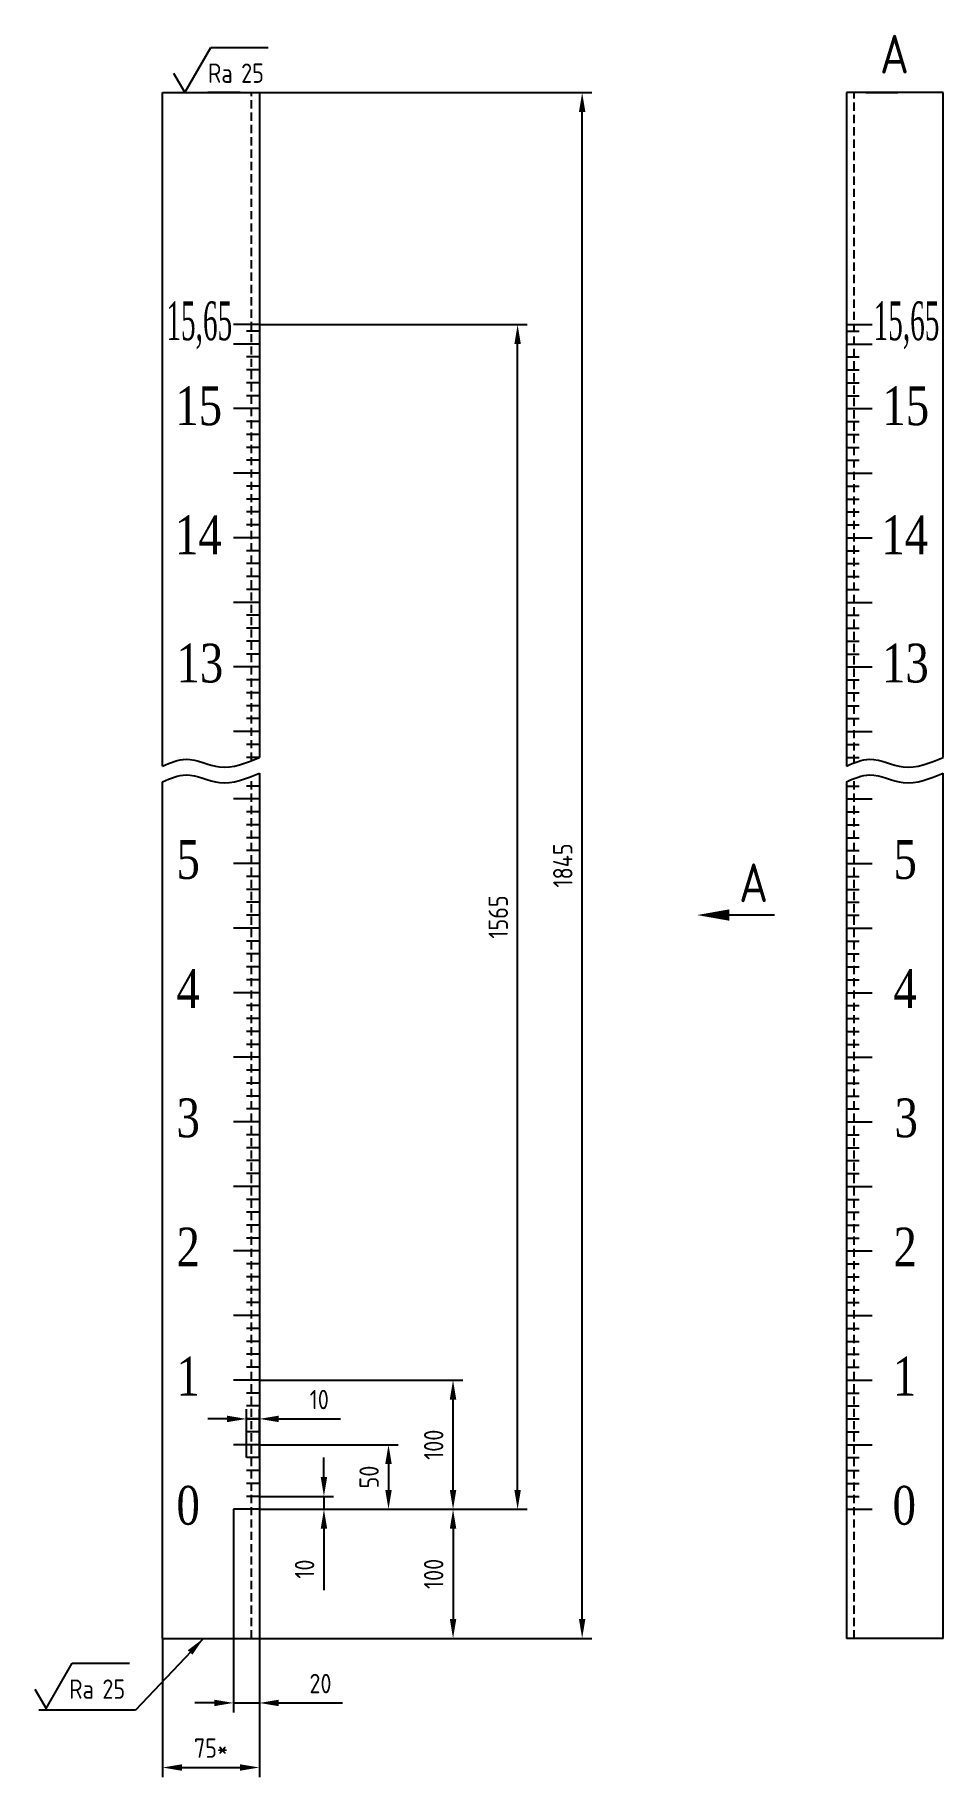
# Model space of a CAD drawing. Header units: millimetres. Extents: x -8 to 2744, y -378 to 1086.
# Drawn here: x 2040 to 2744, y -378 to 970 of the extents above.
import ezdxf

# ---------------------------------------------------------------- set-up
doc = ezdxf.new("R2010")
doc.units = ezdxf.units.MM
doc.linetypes.add('HIDDEN', pattern=[9.525, 6.35, -3.175])
for name, color, linetype in [('Bord', 1, 'Continuous'), ('Con', 6, 'Continuous'), ('Cont', 6, 'Continuous'), ('Dim', 7, 'Continuous'), ('Hide', 2, 'HIDDEN'), ('Text', 3, 'Continuous'), ('Textb', 6, 'Continuous')]:
    doc.layers.add(name, color=color, linetype=linetype)
doc.styles.add('DIM', font='times.ttf', dxfattribs={"width": 0.8})
doc.styles.add('Style1', font='romans.shx', dxfattribs={"width": 0.8})
doc.dimstyles.new('LIN5', dxfattribs={"dimscale": 5, "dimtxt": 3, "dimasz": 3, "dimexe": 1.5, "dimexo": 0, "dimgap": 1.5, "dimtad": 1, "dimdec": 0, "dimzin": 13, "dimdsep": 46, "dimtxsty": 'Style1', "dimcen": 0, "dimclrt": 3, "dimadec": 0, "dimazin": 0, "dimtfac": 1, "dimtdec": 0, "dimtmove": 0, "dimatfit": 0, "dimfxl": 1, "dimtolj": 1, "dimtzin": 13, "dimarcsym": 0})

# ---------------------------------------------------------------- blocks, each defined once
blk = doc.blocks.new('*D24')
at = {"layer": 'Dim', "color": 0, "lineweight": -2, "transparency": 16777216}
for p, q in [((2194.1, -171.1), (2194.1, -328.5)), ((2214.1, -171.1), (2214.1, -328.5)), ((2179.1, -321), (2164.1, -321)), ((2194.1, -321), (2214.1, -321)), ((2229.1, -321), (2278.6, -321))]:
    blk.add_line(p, q, dxfattribs=at)
at = {"layer": 'Dim', "color": 0, "transparency": 16777216}
for points in [[(2179.1, -318.5), (2179.1, -323.5), (2194.1, -321)], [(2229.1, -318.5), (2229.1, -323.5), (2214.1, -321)]]:
    blk.add_solid(points, dxfattribs=at)
at = {"layer": 'Dim', "color": 3, "transparency": 16777216, "insert": (2261.4, -306), "char_height": 15, "attachment_point": 5, "style": 'Style1'}
blk.add_mtext('\\A1;20', dxfattribs=at)
blk = doc.blocks.new('A$C010D0100')
at = {"layer": 'Text'}
blk.add_line((20.2, 35), (64.6, 35), dxfattribs=at)
blk.add_lwpolyline([(-8.7, 15), (0, 0), (20.2, 35)], dxfattribs=at)
at = {"layer": 'Text', "style": 'Style1', "width": 0.8}
blk.add_text('Ra', height=15, dxfattribs=at).set_placement((17.9, 7.5))
blk.add_attdef('25', (43.6, 7.5), '', height=15, dxfattribs=at)
blk = doc.blocks.new('*D25')
at = {"layer": 'Dim', "color": 0, "lineweight": -2, "transparency": 16777216}
for p, q in [((2139.1, -271), (2139.1, -378.5)), ((2214.1, -271), (2214.1, -378.5)), ((2154.1, -371), (2199.1, -371))]:
    blk.add_line(p, q, dxfattribs=at)
at = {"layer": 'Dim', "color": 0, "transparency": 16777216}
for points in [[(2154.1, -368.5), (2154.1, -373.5), (2139.1, -371)], [(2199.1, -368.5), (2199.1, -373.5), (2214.1, -371)]]:
    blk.add_solid(points, dxfattribs=at)
at = {"layer": 'Dim', "color": 3, "transparency": 16777216, "insert": (2176.6, -356), "char_height": 15, "attachment_point": 5, "style": 'Style1'}
blk.add_mtext('\\A1;75*', dxfattribs=at)
blk = doc.blocks.new('*D26')
at = {"layer": 'Dim', "color": 0, "lineweight": -2, "transparency": 16777216}
for p, q in [((2214.1, -171.1), (2371.6, -171.1)), ((2364.1, -186.1), (2364.1, -256)), ((2214.1, -271), (2371.6, -271))]:
    blk.add_line(p, q, dxfattribs=at)
at = {"layer": 'Dim', "color": 0, "transparency": 16777216}
for points in [[(2361.6, -186.1), (2366.6, -186.1), (2364.1, -171.1)], [(2361.6, -256), (2366.6, -256), (2364.1, -271)]]:
    blk.add_solid(points, dxfattribs=at)
at = {"layer": 'Dim', "color": 3, "transparency": 16777216, "insert": (2349.1, -221.1), "char_height": 15, "attachment_point": 5, "rotation": 90, "style": 'Style1'}
blk.add_mtext('\\A1;100', dxfattribs=at)
blk = doc.blocks.new('*D27')
at = {"layer": 'Dim', "color": 0, "lineweight": -2, "transparency": 16777216}
for p, q in [((2264.1, -146.1), (2264.1, -131.1)), ((2214.1, -161.1), (2271.6, -161.1)), ((2264.1, -161.1), (2264.1, -171.1)), ((2214.1, -171.1), (2271.6, -171.1)), ((2264.1, -186.1), (2264.1, -233.8))]:
    blk.add_line(p, q, dxfattribs=at)
at = {"layer": 'Dim', "color": 0, "transparency": 16777216}
for points in [[(2261.6, -146.1), (2266.6, -146.1), (2264.1, -161.1)], [(2261.6, -186.1), (2266.6, -186.1), (2264.1, -171.1)]]:
    blk.add_solid(points, dxfattribs=at)
at = {"layer": 'Dim', "color": 3, "transparency": 16777216, "insert": (2249.1, -217.4), "char_height": 15, "attachment_point": 5, "rotation": 90, "style": 'Style1'}
blk.add_mtext('\\A1;10', dxfattribs=at)
blk = doc.blocks.new('*D28')
at = {"layer": 'Dim', "color": 0, "lineweight": -2, "transparency": 16777216}
for p, q in [((2214.1, -121.1), (2321.6, -121.1)), ((2314.1, -136.1), (2314.1, -156.1)), ((2264.1, -171.1), (2321.6, -171.1))]:
    blk.add_line(p, q, dxfattribs=at)
at = {"layer": 'Dim', "color": 0, "transparency": 16777216}
for points in [[(2311.6, -136.1), (2316.6, -136.1), (2314.1, -121.1)], [(2311.6, -156.1), (2316.6, -156.1), (2314.1, -171.1)]]:
    blk.add_solid(points, dxfattribs=at)
at = {"layer": 'Dim', "color": 3, "transparency": 16777216, "insert": (2299.1, -146.1), "char_height": 15, "attachment_point": 5, "rotation": 90, "style": 'Style1'}
blk.add_mtext('\\A1;50', dxfattribs=at)
blk = doc.blocks.new('*D29')
at = {"layer": 'Dim', "color": 0, "lineweight": -2, "transparency": 16777216}
for p, q in [((2214.1, -71.1), (2371.6, -71.1)), ((2364.1, -156.1), (2364.1, -86.1)), ((2264.1, -171.1), (2371.6, -171.1))]:
    blk.add_line(p, q, dxfattribs=at)
at = {"layer": 'Dim', "color": 0, "transparency": 16777216}
for points in [[(2361.6, -86.1), (2366.6, -86.1), (2364.1, -71.1)], [(2361.6, -156.1), (2366.6, -156.1), (2364.1, -171.1)]]:
    blk.add_solid(points, dxfattribs=at)
at = {"layer": 'Dim', "color": 3, "transparency": 16777216, "insert": (2349.1, -121.1), "char_height": 15, "attachment_point": 5, "rotation": 90, "style": 'Style1'}
blk.add_mtext('\\A1;100', dxfattribs=at)
blk = doc.blocks.new('*D30')
at = {"layer": 'Dim', "color": 0, "lineweight": -2, "transparency": 16777216}
for p, q in [((2214.1, 746.1), (2421.6, 746.1)), ((2414.1, -156.1), (2414.1, 731.1)), ((2317.9, -171.1), (2421.6, -171.1))]:
    blk.add_line(p, q, dxfattribs=at)
at = {"layer": 'Dim', "color": 0, "transparency": 16777216}
for points in [[(2411.6, 731.1), (2416.6, 731.1), (2414.1, 746.1)], [(2411.6, -156.1), (2416.6, -156.1), (2414.1, -171.1)]]:
    blk.add_solid(points, dxfattribs=at)
at = {"layer": 'Dim', "color": 3, "transparency": 16777216, "insert": (2399.1, 287.5), "char_height": 15, "attachment_point": 5, "rotation": 90, "style": 'Style1'}
blk.add_mtext('\\A1;1565', dxfattribs=at)
blk = doc.blocks.new('*D31')
at = {"layer": 'Dim', "color": 0, "lineweight": -2, "transparency": 16777216}
for p, q in [((2214.1, 925.8), (2471.6, 925.8)), ((2464.1, -256), (2464.1, 910.8)), ((2364.1, -271), (2471.6, -271))]:
    blk.add_line(p, q, dxfattribs=at)
at = {"layer": 'Dim', "color": 0, "transparency": 16777216}
for points in [[(2461.6, 910.8), (2466.6, 910.8), (2464.1, 925.8)], [(2461.6, -256), (2466.6, -256), (2464.1, -271)]]:
    blk.add_solid(points, dxfattribs=at)
at = {"layer": 'Dim', "color": 3, "transparency": 16777216, "insert": (2449.1, 327.4), "char_height": 15, "attachment_point": 5, "rotation": 90, "style": 'Style1'}
blk.add_mtext('\\A1;1845', dxfattribs=at)
blk = doc.blocks.new('*D32')
at = {"layer": 'Dim', "color": 0, "lineweight": -2, "transparency": 16777216}
for p, q in [((2204.1, -131.1), (2204.1, -93.6)), ((2214.1, -131.1), (2214.1, -93.6)), ((2189.1, -101.1), (2174.1, -101.1)), ((2204.1, -101.1), (2214.1, -101.1)), ((2229.1, -101.1), (2276.9, -101.1))]:
    blk.add_line(p, q, dxfattribs=at)
at = {"layer": 'Dim', "color": 0, "transparency": 16777216}
for points in [[(2189.1, -98.6), (2189.1, -103.6), (2204.1, -101.1)], [(2229.1, -98.6), (2229.1, -103.6), (2214.1, -101.1)]]:
    blk.add_solid(points, dxfattribs=at)
at = {"layer": 'Dim', "color": 3, "transparency": 16777216, "insert": (2260.5, -86.1), "char_height": 15, "attachment_point": 5, "style": 'Style1'}
blk.add_mtext('\\A1;10', dxfattribs=at)
blk = doc.blocks.new('razrez15')
at = {"layer": 'Text'}
blk.add_lwpolyline([(0, 0, 0, 1.76, 0), (5, 0, 1.76, 1.76, 0)], format="xyseb", dxfattribs=at)
blk.add_lwpolyline([(0, 0, 0, 1.76, 0), (5, 0, 1.76, 1.76, 0)], format="xyseb", dxfattribs=at)
blk.add_lwpolyline([(12, 0), (5, 0)], dxfattribs=at)
blk.add_lwpolyline([(12, 0), (5, 0)], dxfattribs=at)
at = {"layer": 'Textb', "style": 'Style1', "width": 0.8}
blk.add_attdef('A', (6.5, 2), '', height=6, dxfattribs=at)

msp = doc.modelspace()

# ---------------------------------------------------------------- linework, layer by layer
at = {"layer": 'Bord'}
for p, q in [((2214.1, 746.1), (2194.1, 746.1)), ((2214.1, 746.1), (2204.1, 746.1)), ((2668.7, 746.1), (2678.7, 746.1)), ((2668.7, 746.1), (2688.7, 746.1)), ((2214.1, 741.1), (2204.1, 741.1)), ((2668.7, 741.1), (2678.7, 741.1)), ((2214.1, 721.1), (2204.1, 721.1)), ((2668.7, 721.1), (2678.7, 721.1)), ((2214.1, 711.1), (2204.1, 711.1)), ((2668.7, 711.1), (2678.7, 711.1)), ((2214.1, 701.1), (2204.1, 701.1)), ((2214.1, 691.1), (2204.1, 691.1)), ((2668.7, 701.1), (2678.7, 701.1)), ((2668.7, 691.1), (2678.7, 691.1)), ((2214.1, 671.1), (2204.1, 671.1)), ((2214.1, 661.1), (2204.1, 661.1)), ((2668.7, 671.1), (2678.7, 671.1)), ((2668.7, 661.1), (2678.7, 661.1)), ((2214.1, 651.1), (2204.1, 651.1)), ((2668.7, 651.1), (2678.7, 651.1)), ((2214.1, 641.1), (2204.1, 641.1)), ((2668.7, 641.1), (2678.7, 641.1)), ((2214.1, 631.1), (2204.1, 631.1)), ((2214.1, 621.1), (2204.1, 621.1)), ((2668.7, 631.1), (2678.7, 631.1)), ((2668.7, 621.1), (2678.7, 621.1)), ((2214.1, 611.1), (2204.1, 611.1)), ((2668.7, 611.1), (2678.7, 611.1)), ((2214.1, 601.1), (2204.1, 601.1)), ((2668.7, 601.1), (2678.7, 601.1)), ((2214.1, 591.1), (2204.1, 591.1)), ((2668.7, 591.1), (2678.7, 591.1)), ((2214.1, 571.1), (2204.1, 571.1)), ((2668.7, 571.1), (2678.7, 571.1)), ((2214.1, 561.1), (2204.1, 561.1)), ((2668.7, 561.1), (2678.7, 561.1)), ((2214.1, 551.1), (2204.1, 551.1)), ((2214.1, 541.1), (2204.1, 541.1)), ((2668.7, 551.1), (2678.7, 551.1)), ((2668.7, 541.1), (2678.7, 541.1)), ((2214.1, 521.1), (2204.1, 521.1)), ((2668.7, 521.1), (2678.7, 521.1)), ((2214.1, 511.1), (2204.1, 511.1)), ((2214.1, 501.1), (2204.1, 501.1)), ((2668.7, 511.1), (2678.7, 511.1)), ((2668.7, 501.1), (2678.7, 501.1)), ((2214.1, 491.1), (2204.1, 491.1)), ((2668.7, 491.1), (2678.7, 491.1)), ((2214.1, 481.1), (2204.1, 481.1)), ((2668.7, 481.1), (2678.7, 481.1)), ((2214.1, 471.1), (2204.1, 471.1)), ((2214.1, 461.1), (2204.1, 461.1)), ((2668.7, 471.1), (2678.7, 471.1)), ((2668.7, 461.1), (2678.7, 461.1)), ((2214.1, 451.1), (2204.1, 451.1)), ((2668.7, 451.1), (2678.7, 451.1)), ((2214.1, 441.1), (2204.1, 441.1)), ((2668.7, 441.1), (2678.7, 441.1)), ((2214.1, 421.1), (2204.1, 421.1)), ((2668.7, 421.1), (2678.7, 421.1)), ((2214.1, 411.1), (2204.1, 411.1)), ((2668.7, 411.1), (2678.7, 411.1)), ((2214.1, 388.9), (2204.1, 388.9)), ((2668.7, 388.9), (2678.7, 388.9)), ((2214.1, 368.9), (2204.1, 368.9)), ((2668.7, 368.9), (2678.7, 368.9)), ((2214.1, 358.9), (2204.1, 358.9)), ((2668.7, 358.9), (2678.7, 358.9)), ((2214.1, 348.9), (2204.1, 348.9)), ((2214.1, 338.9), (2204.1, 338.9)), ((2668.7, 348.9), (2678.7, 348.9)), ((2668.7, 338.9), (2678.7, 338.9)), ((2214.1, 328.9), (2204.1, 328.9)), ((2668.7, 328.9), (2678.7, 328.9)), ((2214.1, 318.9), (2204.1, 318.9)), ((2668.7, 318.9), (2678.7, 318.9)), ((2214.1, 308.9), (2204.1, 308.9)), ((2214.1, 298.9), (2204.1, 298.9)), ((2668.7, 308.9), (2678.7, 308.9)), ((2668.7, 298.9), (2678.7, 298.9)), ((2214.1, 288.9), (2204.1, 288.9)), ((2668.7, 288.9), (2678.7, 288.9)), ((2214.1, 268.9), (2204.1, 268.9)), ((2214.1, 258.9), (2204.1, 258.9)), ((2668.7, 268.9), (2678.7, 268.9)), ((2668.7, 258.9), (2678.7, 258.9)), ((2214.1, 248.9), (2204.1, 248.9)), ((2668.7, 248.9), (2678.7, 248.9)), ((2214.1, 238.9), (2204.1, 238.9)), ((2668.7, 238.9), (2678.7, 238.9)), ((2214.1, 228.9), (2204.1, 228.9)), ((2214.1, 218.9), (2204.1, 218.9)), ((2668.7, 228.9), (2678.7, 228.9)), ((2668.7, 218.9), (2678.7, 218.9)), ((2214.1, 208.9), (2204.1, 208.9)), ((2668.7, 208.9), (2678.7, 208.9)), ((2214.1, 198.9), (2204.1, 198.9)), ((2214.1, 188.9), (2204.1, 188.9)), ((2668.7, 198.9), (2678.7, 198.9)), ((2668.7, 188.9), (2678.7, 188.9)), ((2214.1, 168.9), (2204.1, 168.9)), ((2668.7, 168.9), (2678.7, 168.9)), ((2214.1, 158.9), (2204.1, 158.9)), ((2214.1, 148.9), (2204.1, 148.9)), ((2668.7, 158.9), (2678.7, 158.9)), ((2668.7, 148.9), (2678.7, 148.9)), ((2214.1, 138.9), (2204.1, 138.9)), ((2668.7, 138.9), (2678.7, 138.9)), ((2214.1, 128.9), (2204.1, 128.9)), ((2668.7, 128.9), (2678.7, 128.9)), ((2214.1, 118.9), (2204.1, 118.9)), ((2214.1, 108.9), (2204.1, 108.9)), ((2668.7, 118.9), (2678.7, 118.9)), ((2668.7, 108.9), (2678.7, 108.9)), ((2214.1, 98.9), (2204.1, 98.9)), ((2668.7, 98.9), (2678.7, 98.9)), ((2214.1, 88.9), (2204.1, 88.9)), ((2668.7, 88.9), (2678.7, 88.9)), ((2214.1, 68.9), (2204.1, 68.9)), ((2668.7, 68.9), (2678.7, 68.9)), ((2214.1, 58.9), (2204.1, 58.9)), ((2668.7, 58.9), (2678.7, 58.9)), ((2214.1, 48.9), (2204.1, 48.9)), ((2668.7, 48.9), (2678.7, 48.9)), ((2214.1, 38.9), (2204.1, 38.9)), ((2214.1, 28.9), (2204.1, 28.9)), ((2668.7, 38.9), (2678.7, 38.9)), ((2668.7, 28.9), (2678.7, 28.9)), ((2214.1, 18.9), (2204.1, 18.9)), ((2668.7, 18.9), (2678.7, 18.9)), ((2214.1, 8.9), (2204.1, 8.9)), ((2668.7, 8.9), (2678.7, 8.9)), ((2214.1, -1.1), (2204.1, -1.1)), ((2214.1, -11.1), (2204.1, -11.1)), ((2668.7, -1.1), (2678.7, -1.1)), ((2668.7, -11.1), (2678.7, -11.1)), ((2214.1, -31.1), (2204.1, -31.1)), ((2668.7, -31.1), (2678.7, -31.1)), ((2214.1, -41.1), (2204.1, -41.1)), ((2214.1, -51.1), (2204.1, -51.1)), ((2668.7, -41.1), (2678.7, -41.1)), ((2668.7, -51.1), (2678.7, -51.1)), ((2214.1, -61.1), (2204.1, -61.1)), ((2668.7, -61.1), (2678.7, -61.1)), ((2214.1, -71.1), (2204.1, -71.1)), ((2668.7, -71.1), (2678.7, -71.1)), ((2214.1, -81.1), (2204.1, -81.1)), ((2214.1, -91.1), (2204.1, -91.1)), ((2668.7, -81.1), (2678.7, -81.1)), ((2668.7, -91.1), (2678.7, -91.1)), ((2214.1, -101.1), (2204.1, -101.1)), ((2668.7, -101.1), (2678.7, -101.1)), ((2214.1, -111.1), (2204.1, -111.1)), ((2668.7, -111.1), (2678.7, -111.1)), ((2214.1, -131.1), (2204.1, -131.1)), ((2668.7, -131.1), (2678.7, -131.1)), ((2214.1, -141.1), (2204.1, -141.1)), ((2668.7, -141.1), (2678.7, -141.1)), ((2214.1, -151.1), (2204.1, -151.1)), ((2214.1, -161.1), (2204.1, -161.1)), ((2668.7, -151.1), (2678.7, -151.1)), ((2668.7, -161.1), (2678.7, -161.1)), ((2214.1, -171.1), (2204.1, -171.1)), ((2668.7, -171.1), (2678.7, -171.1))]:
    msp.add_line(p, q, dxfattribs=at)
for points in [[(2139.1, 404.3), (2145.2, 406.9), (2159.7, 413.3), (2185, 398.9), (2203.9, 406.8), (2214.1, 411.1)], [(2668.7, 404.3), (2674.7, 406.9), (2689.2, 413.3), (2714.5, 398.9), (2733.4, 406.8), (2743.7, 411.1)], [(2139.1, 392.2), (2145.2, 394.8), (2159.7, 401.2), (2185, 386.7), (2203.9, 394.6), (2214.1, 398.9)], [(2668.7, 392.2), (2674.7, 394.8), (2689.2, 401.2), (2714.5, 386.7), (2733.4, 394.6), (2743.7, 398.9)]]:
    msp.add_open_spline(points, degree=3, knots=[0, 0, 0, 0, 18.998131, 45.565926, 77.304807, 77.304807, 77.304807, 77.304807], dxfattribs=at)
at = {"layer": 'Con'}
for p, q in [((2214.1, 731.1), (2194.1, 731.1)), ((2668.7, 731.1), (2688.7, 731.1))]:
    msp.add_line(p, q, dxfattribs=at)
at = {"layer": 'Cont'}
for p, q in [((2139.1, 925.8), (2214.1, 925.8)), ((2139.1, 404.3), (2139.1, 925.8)), ((2199.1, 925.8), (2174.1, 925.8)), ((2214.1, 925.8), (2214.1, 411.1)), ((2668.7, 925.8), (2668.7, 404.3)), ((2743.7, 925.8), (2668.7, 925.8)), ((2683.7, 925.8), (2708.7, 925.8)), ((2743.7, 411.1), (2743.7, 925.8)), ((2214.1, 731.1), (2194.1, 731.1)), ((2668.7, 731.1), (2688.7, 731.1)), ((2214.1, 681.1), (2194.1, 681.1)), ((2668.7, 681.1), (2688.7, 681.1)), ((2214.1, 631.1), (2194.1, 631.1)), ((2668.7, 631.1), (2688.7, 631.1)), ((2214.1, 581.1), (2194.1, 581.1)), ((2668.7, 581.1), (2688.7, 581.1)), ((2214.1, 531.1), (2194.1, 531.1)), ((2668.7, 531.1), (2688.7, 531.1)), ((2214.1, 481.1), (2194.1, 481.1)), ((2668.7, 481.1), (2688.7, 481.1)), ((2214.1, 431.1), (2194.1, 431.1)), ((2668.7, 431.1), (2688.7, 431.1)), ((2139.1, -271), (2139.1, 392.2)), ((2214.1, 398.9), (2214.1, -271)), ((2668.7, 392.2), (2668.7, -271)), ((2743.7, -271), (2743.7, 398.9)), ((2214.1, 378.9), (2194.1, 378.9)), ((2668.7, 378.9), (2688.7, 378.9)), ((2214.1, 328.9), (2194.1, 328.9)), ((2668.7, 328.9), (2688.7, 328.9)), ((2214.1, 278.9), (2194.1, 278.9)), ((2668.7, 278.9), (2688.7, 278.9)), ((2214.1, 228.9), (2194.1, 228.9)), ((2668.7, 228.9), (2688.7, 228.9)), ((2214.1, 178.9), (2194.1, 178.9)), ((2668.7, 178.9), (2688.7, 178.9)), ((2214.1, 128.9), (2194.1, 128.9)), ((2668.7, 128.9), (2688.7, 128.9)), ((2214.1, 78.9), (2194.1, 78.9)), ((2668.7, 78.9), (2688.7, 78.9)), ((2214.1, 28.9), (2194.1, 28.9)), ((2668.7, 28.9), (2688.7, 28.9)), ((2214.1, -21.1), (2194.1, -21.1)), ((2668.7, -21.1), (2688.7, -21.1)), ((2214.1, -71.1), (2194.1, -71.1)), ((2668.7, -71.1), (2688.7, -71.1)), ((2214.1, -121.1), (2194.1, -121.1)), ((2668.7, -121.1), (2688.7, -121.1)), ((2214.1, -171.1), (2194.1, -171.1)), ((2668.7, -171.1), (2688.7, -171.1)), ((2139.1, -271), (2214.1, -271)), ((2743.7, -271), (2668.7, -271))]:
    msp.add_line(p, q, dxfattribs=at)
at = {"layer": 'Hide'}
for p, q in [((2208.1, 408.6), (2208.1, 925.8)), ((2674.7, 406.8), (2674.7, 925.8)), ((2208.1, -271), (2208.1, 396.5)), ((2674.7, -271), (2674.7, 394.7))]:
    msp.add_line(p, q, dxfattribs=at)

# ---------------------------------------------------------------- block references
at = {"layer": 'Dim'}
for p in [(2156.4, 925.8), (2048.9, -325.3)]:
    msp.add_blockref('A$C010D0100', p, dxfattribs=at).add_auto_attribs({'25': '25'})
at = {"layer": 'Dim', "xscale": 5, "yscale": 5, "zscale": 5}
msp.add_blockref('razrez15', (2553.1, 289), dxfattribs=at).add_auto_attribs({'A': 'А'})

# ---------------------------------------------------------------- texts
at = {"layer": 'Cont', "style": 'DIM'}
for s, width, p in [('15,65', 0.5, (2142.1, 734.1)), ('15,65', 0.5, (2689.8, 734.1)), ('15', 0.8, (2149, 668.3)), ('15', 0.8, (2696.6, 668.3)), ('14', 0.8, (2148.7, 568.4)), ('14', 0.8, (2695.8, 568.4)), ('13', 0.8, (2149.9, 469.1)), ('13', 0.8, (2696.3, 469.1)), ('5', 0.8, (2149.9, 317)), ('5', 0.8, (2705.2, 317)), ('4', 0.8, (2149.9, 217)), ('4', 0.8, (2705.2, 217)), ('3', 0.8, (2149.9, 117)), ('3', 0.8, (2706, 117)), ('2', 0.8, (2149.9, 17)), ('2', 0.8, (2705.2, 17)), ('1', 0.8, (2149.9, -83)), ('1', 0.8, (2704.7, -83)), ('0', 0.8, (2149.9, -183)), ('0', 0.8, (2704.5, -183))]:
    msp.add_text(s, height=30, dxfattribs=dict(at, width=width)).set_placement(p)
at = {"layer": 'Textb', "style": 'Style1', "width": 0.8}
msp.add_attdef('A', (2694.7, 940.5), 'А', height=30, dxfattribs=at)

# ---------------------------------------------------------------- dimensions: what is measured, and where the dimension line sits
at = {"layer": 'Dim'}
for base, p1, p2, text, picture, middle in [((2464.1, 925.8), (2364.1, -271), (2214.1, 925.8), '1845', '*D31', (2449.1, 327.4)), ((2414.1, 746.1), (2317.9, -171.1), (2214.1, 746.1), '1565', '*D30', (2399.1, 287.5))]:
    dim = msp.add_linear_dim(base=base, p1=p1, p2=p2, angle=90, text=text, dimstyle='LIN5', dxfattribs=at)
    dim.commit()
    dim.dimension.update_dxf_attribs({"geometry": picture, "text_midpoint": middle})
for base, p1, p2, picture, middle in [((2214.1, -101.1), (2204.1, -131.1), (2214.1, -131.1), '*D32', (2260.5, -86.1)), ((2214.1, -321), (2194.1, -171.1), (2214.1, -171.1), '*D24', (2261.4, -306))]:
    dim = msp.add_linear_dim(base=base, p1=p1, p2=p2, dimstyle='LIN5', dxfattribs=at)
    dim.commit()
    dim.dimension.update_dxf_attribs({"geometry": picture, "text_midpoint": middle})
for base, p1, p2, picture, middle in [((2364.1, -71.1), (2264.1, -171.1), (2214.1, -71.1), '*D29', (2349.1, -121.1)), ((2314.1, -171.1), (2214.1, -121.1), (2264.1, -171.1), '*D28', (2299.1, -146.1)), ((2264.1, -171.1), (2214.1, -161.1), (2214.1, -171.1), '*D27', (2249.1, -217.4)), ((2364.1, -271), (2214.1, -171.1), (2214.1, -271), '*D26', (2349.1, -221.1))]:
    dim = msp.add_linear_dim(base=base, p1=p1, p2=p2, angle=90, dimstyle='LIN5', dxfattribs=at)
    dim.commit()
    dim.dimension.update_dxf_attribs({"geometry": picture, "text_midpoint": middle})
dim = msp.add_linear_dim(base=(2214.1, -371), p1=(2139.1, -271), p2=(2214.1, -271), text='<>*', dimstyle='LIN5', dxfattribs=at)
dim.commit()
dim.dimension.update_dxf_attribs({"geometry": '*D25', "text_midpoint": (2176.6, -356)})

# ---------------------------------------------------------------- leaders
msp.add_leader([(2170.8, -271), (2118.1, -326.7), (2043.4, -326.7)], dimstyle='LIN5', dxfattribs=at)

doc.saveas('drawing.dxf')
